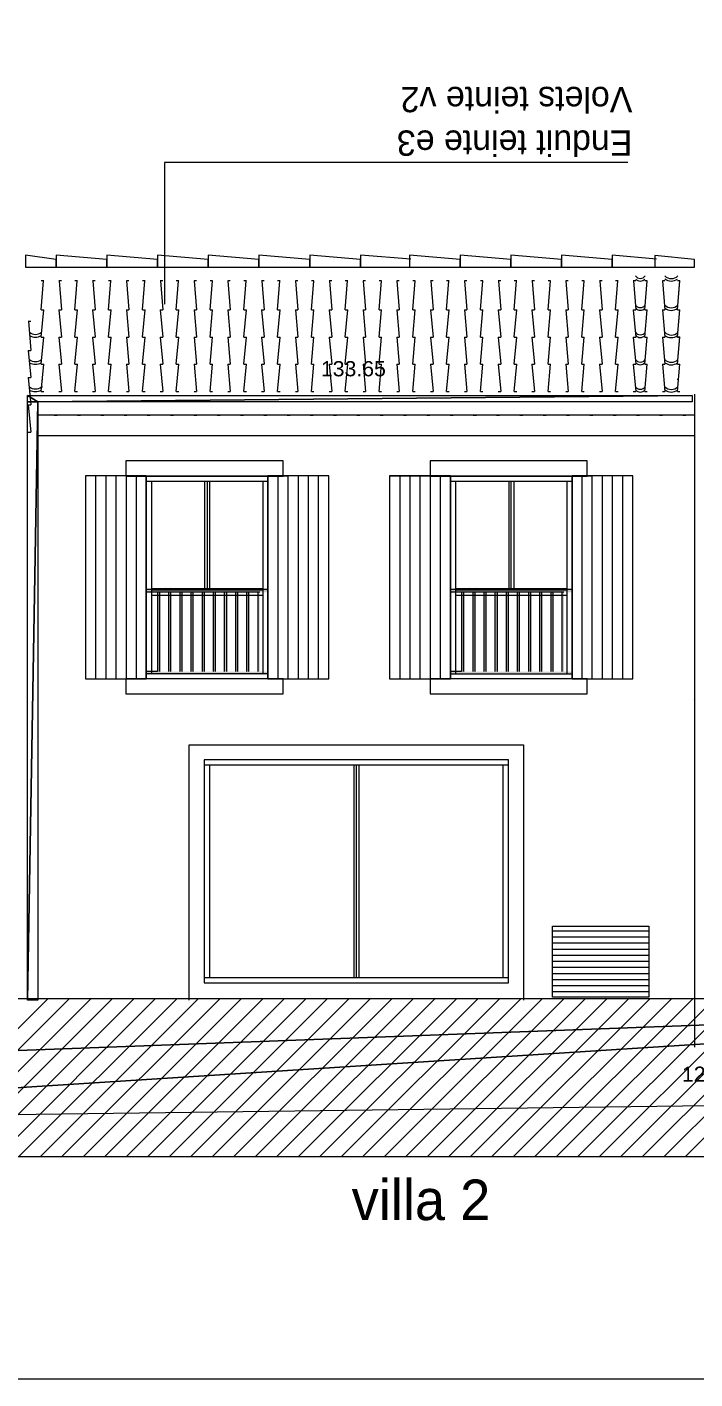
# Model space of a CAD drawing. Header units: metres. Extents: x -12536 to 12621, y -17191 to 9596.
# Drawn here: x -10914 to -10584, y 3949 to 4616 of the extents above; entities that cross this region are included whole.
import ezdxf
from ezdxf.enums import TextEntityAlignment as Align
from ezdxf.lldxf.tags import DXFTag

# ---------------------------------------------------------------- set-up
doc = ezdxf.new("R2010")
doc.units = ezdxf.units.M
doc.header["$MEASUREMENT"] = 0
for name, color, linetype in [('Calque commun', 7, 'Continuous'), ('Cotations', 7, 'Continuous'), ('Layer59', 7, 'Continuous'), ('Textes', 7, 'Continuous')]:
    doc.layers.add(name, color=color, linetype=linetype)
doc.styles.add('Arial15', font='arial.ttf', dxfattribs={"height": 0.15})
doc.styles.add('Century Gothic31', font='GOTHIC.TTF', dxfattribs={"height": 0.25})
doc.styles.add('Century Gothic4', font='GOTHIC.TTF', dxfattribs={"height": 0.4})
tags = doc.linetypes.add('HIDDEN', pattern=[0.375, 0.25, -0.125]).pattern_tags.tags
tags[6:7] = [DXFTag(74, 4), DXFTag(75, 0), DXFTag(340, '0'), DXFTag(46, 1.0), DXFTag(50, 0.0), DXFTag(44, 0.0), DXFTag(45, 0.0)]
tags[4:5] = [DXFTag(74, 4), DXFTag(75, 0), DXFTag(340, '0'), DXFTag(46, 1.0), DXFTag(50, 0.0), DXFTag(44, 0.0), DXFTag(45, 0.0)]

# ---------------------------------------------------------------- blocks, each defined once
blk = doc.blocks.new('hatch9')
at = {"layer": 'Calque commun', "color": 8, "linetype": 'Continuous', "lineweight": 5}
for p, q in [((-53.342, 14.933), (-53.342, 12.933)), ((-53.242, 14.933), (-53.242, 12.933)), ((-53.142, 14.933), (-53.142, 12.933)), ((-53.042, 14.933), (-53.042, 12.933)), ((-52.942, 14.933), (-52.942, 12.933)), ((-52.842, 14.933), (-52.842, 12.933))]:
    blk.add_line(p, q, dxfattribs=at)
mesh = blk.add_polyface(dxfattribs=at)
corners = [(-52.742, 14.933), (-53.342, 14.933), (-53.342, 12.933), (-52.742, 12.933)]
mesh.append_faces([[corners[k] for k in face] for face in [(0, 1, 2, 3)]], dxfattribs={"color": 8})
blk = doc.blocks.new('hatch10')
at = {"layer": 'Calque commun', "color": 8, "linetype": 'Continuous', "lineweight": 5}
for p, q in [((-56.342, 14.933), (-56.342, 12.933)), ((-56.242, 14.933), (-56.242, 12.933)), ((-56.142, 14.933), (-56.142, 12.933)), ((-56.042, 14.933), (-56.042, 12.933)), ((-55.942, 14.933), (-55.942, 12.933)), ((-55.842, 14.933), (-55.842, 12.933))]:
    blk.add_line(p, q, dxfattribs=at)
mesh = blk.add_polyface(dxfattribs=at)
corners = [(-55.742, 14.933), (-56.342, 14.933), (-56.342, 12.933), (-55.742, 12.933)]
mesh.append_faces([[corners[k] for k in face] for face in [(0, 1, 2, 3)]], dxfattribs={"color": 8})
blk = doc.blocks.new('hatch11')
at = {"layer": 'Calque commun', "color": 8, "linetype": 'Continuous', "lineweight": 5}
for p, q in [((-54.542, 12.933), (-54.542, 14.933)), ((-54.442, 12.933), (-54.442, 14.933)), ((-54.342, 12.933), (-54.342, 14.933)), ((-54.242, 12.933), (-54.242, 14.933)), ((-54.142, 12.933), (-54.142, 14.933)), ((-54.042, 12.933), (-54.042, 14.933))]:
    blk.add_line(p, q, dxfattribs=at)
mesh = blk.add_polyface(dxfattribs=at)
corners = [(-54.542, 14.933), (-54.542, 12.933), (-53.942, 12.933), (-53.942, 14.933)]
mesh.append_faces([[corners[k] for k in face] for face in [(0, 1, 2, 3)]], dxfattribs={"color": 8})
blk = doc.blocks.new('hatch12')
at = {"layer": 'Calque commun', "color": 8, "linetype": 'Continuous', "lineweight": 5}
for p, q in [((-51.542, 12.933), (-51.542, 14.933)), ((-51.442, 12.933), (-51.442, 14.933)), ((-51.342, 12.933), (-51.342, 14.933)), ((-51.242, 12.933), (-51.242, 14.933)), ((-51.142, 12.933), (-51.142, 14.933)), ((-51.042, 12.933), (-51.042, 14.933))]:
    blk.add_line(p, q, dxfattribs=at)
mesh = blk.add_polyface(dxfattribs=at)
corners = [(-51.542, 14.933), (-51.542, 12.933), (-50.942, 12.933), (-50.942, 14.933)]
mesh.append_faces([[corners[k] for k in face] for face in [(0, 1, 2, 3)]], dxfattribs={"color": 8})
blk = doc.blocks.new('hatch18')
at = {"layer": 'Calque commun', "color": 11, "linetype": 'Continuous', "lineweight": 5}
for p, q in [((-51.736, 10.447), (-50.786, 10.447)), ((-51.736, 10.387), (-50.786, 10.387)), ((-51.736, 10.327), (-50.786, 10.327)), ((-51.736, 10.267), (-50.786, 10.267)), ((-51.736, 10.207), (-50.786, 10.207)), ((-51.736, 10.147), (-50.786, 10.147)), ((-51.736, 10.087), (-50.786, 10.087)), ((-51.736, 10.027), (-50.786, 10.027)), ((-51.736, 9.967), (-50.786, 9.967)), ((-51.736, 9.907), (-50.786, 9.907)), ((-51.736, 9.847), (-50.786, 9.847))]:
    blk.add_line(p, q, dxfattribs=at)
mesh = blk.add_polyface(dxfattribs=at)
corners = [(-51.736, 10.493), (-50.786, 10.493), (-50.786, 9.793), (-51.736, 9.793)]
mesh.append_faces([[corners[k] for k in face] for face in [(0, 1, 2, 3)]], dxfattribs={"color": 11})
blk = doc.blocks.new('@dwg_exp11')
at = {"layer": 'Cotations', "color": 212, "linetype": 'ByBlock', "lineweight": -2, "style": 'Arial15'}
blk.add_text('133.65', height=0.15, dxfattribs=at).set_placement((-53.699, 15.916), align=Align.CENTER)
blk = doc.blocks.new('@dwg_exp22')
at = {"layer": 'Cotations', "color": 212, "linetype": 'ByBlock', "lineweight": -2, "style": 'Arial15'}
blk.add_text('126.6', height=0.15, dxfattribs=at).set_placement((-50.196, 8.958), align=Align.CENTER)
blk = doc.blocks.new('hatch27')
at = {"layer": 'Calque commun', "color": 7, "linetype": 'Continuous', "lineweight": 5}
for p, q in [((-56.711, 9.78), (-58.275, 8.216)), ((-56.499, 9.78), (-58.063, 8.216)), ((-56.287, 9.78), (-57.851, 8.216)), ((-56.074, 9.78), (-57.639, 8.216)), ((-55.862, 9.78), (-57.426, 8.216)), ((-55.65, 9.78), (-57.214, 8.216)), ((-55.438, 9.78), (-57.002, 8.216)), ((-55.226, 9.78), (-56.79, 8.216)), ((-55.014, 9.78), (-56.578, 8.216)), ((-54.802, 9.78), (-56.366, 8.216)), ((-54.59, 9.78), (-56.154, 8.216)), ((-54.377, 9.78), (-55.941, 8.216)), ((-54.165, 9.78), (-55.729, 8.216)), ((-53.953, 9.78), (-55.517, 8.216)), ((-53.741, 9.78), (-55.305, 8.216)), ((-53.529, 9.78), (-55.093, 8.216)), ((-53.317, 9.78), (-54.881, 8.216)), ((-53.105, 9.78), (-54.669, 8.216)), ((-52.892, 9.78), (-54.457, 8.216)), ((-52.68, 9.78), (-54.244, 8.216)), ((-52.468, 9.78), (-54.032, 8.216)), ((-52.256, 9.78), (-53.82, 8.216)), ((-52.044, 9.78), (-53.608, 8.216)), ((-51.832, 9.78), (-53.396, 8.216)), ((-51.62, 9.78), (-53.184, 8.216)), ((-51.408, 9.78), (-52.972, 8.216)), ((-51.195, 9.78), (-52.76, 8.216)), ((-50.983, 9.78), (-52.547, 8.216)), ((-50.771, 9.78), (-52.335, 8.216)), ((-50.559, 9.78), (-52.123, 8.216)), ((-50.347, 9.78), (-51.911, 8.216)), ((-50.135, 9.78), (-51.699, 8.216)), ((-49.923, 9.78), (-51.487, 8.216)), ((-49.71, 9.78), (-51.275, 8.216)), ((-49.498, 9.78), (-51.063, 8.216)), ((-49.286, 9.78), (-50.85, 8.216)), ((-49.074, 9.78), (-50.638, 8.216)), ((-48.862, 9.78), (-50.426, 8.216))]:
    blk.add_line(p, q, dxfattribs=at)
at = {"layer": 'Calque commun', "color": 7, "linetype": 'Continuous', "lineweight": 20}
mesh = blk.add_polyface(dxfattribs=at)
corners = [(-38.978, 8.929), (-38.937, 8.929), (-38.937, 8.216), (-43.221, 9.78), (-66.106, 8.929), (-67.691, 8.216), (-67.691, 8.93), (-38.978, 9.099), (-65.154, 9.78)]
mesh.append_faces([[corners[k] for k in face] for face in [(0, 3, 7)]], dxfattribs={"vtx0": -1, "color": 7})
mesh.append_faces([[corners[k] for k in face] for face in [(5, 3, 2)]], dxfattribs={"vtx0": -1, "vtx1": -1, "color": 7})
mesh.append_faces([[corners[k] for k in face] for face in [(0, 2, 3), (4, 3, 5)]], dxfattribs={"vtx0": -1, "vtx1": -1, "vtx2": -1, "color": 7})
mesh.append_faces([[corners[k] for k in face] for face in [(6, 4, 5)]], dxfattribs={"vtx1": -1, "color": 7})
mesh.append_faces([[corners[k] for k in face] for face in [(0, 1, 2), (4, 8, 3)]], dxfattribs={"vtx2": -1, "color": 7})
blk = doc.blocks.new('TOIT FACADE 40')
at = {"layer": 'Calque commun', "color": 7, "linetype": 'Continuous', "lineweight": 5}
blk.add_line((83.771, -25.892), (83.77, -19.451), dxfattribs=at)
at = {"layer": 'Layer59', "color": 32, "linetype": 'Continuous', "lineweight": 5}
for p, q in [((77.323, -18.331), (77.348, -18.331)), ((77.323, -18.619), (77.346, -18.332)), ((77.498, -18.331), (77.523, -18.331)), ((77.5, -18.332), (77.523, -18.619)), ((77.656, -18.331), (77.681, -18.331)), ((77.656, -18.619), (77.679, -18.332)), ((77.831, -18.331), (77.856, -18.331)), ((77.833, -18.332), (77.856, -18.619)), ((77.989, -18.331), (78.014, -18.331)), ((77.989, -18.619), (78.012, -18.332)), ((78.164, -18.331), (78.189, -18.331)), ((78.166, -18.332), (78.189, -18.619)), ((78.323, -18.331), (78.348, -18.331)), ((78.323, -18.619), (78.346, -18.332)), ((78.498, -18.331), (78.523, -18.331)), ((78.5, -18.332), (78.523, -18.619)), ((78.656, -18.331), (78.681, -18.331)), ((78.656, -18.619), (78.679, -18.332)), ((78.831, -18.331), (78.856, -18.331)), ((78.833, -18.332), (78.856, -18.619)), ((78.989, -18.331), (79.014, -18.331)), ((78.989, -18.619), (79.012, -18.332)), ((79.164, -18.331), (79.189, -18.331)), ((79.166, -18.332), (79.189, -18.619)), ((79.323, -18.331), (79.348, -18.331)), ((79.323, -18.619), (79.346, -18.332)), ((79.498, -18.331), (79.523, -18.331)), ((79.5, -18.332), (79.523, -18.619)), ((79.656, -18.331), (79.681, -18.331)), ((79.656, -18.619), (79.679, -18.332)), ((79.831, -18.331), (79.856, -18.331)), ((79.833, -18.332), (79.856, -18.619)), ((79.989, -18.331), (80.014, -18.331)), ((79.989, -18.619), (80.012, -18.332)), ((80.164, -18.331), (80.189, -18.331)), ((80.166, -18.332), (80.189, -18.619)), ((80.323, -18.331), (80.348, -18.331)), ((80.323, -18.619), (80.346, -18.332)), ((80.498, -18.331), (80.523, -18.331)), ((80.5, -18.332), (80.523, -18.619)), ((80.656, -18.331), (80.681, -18.331)), ((80.656, -18.619), (80.679, -18.332)), ((80.831, -18.331), (80.856, -18.331)), ((80.833, -18.332), (80.856, -18.619)), ((80.989, -18.331), (81.014, -18.331)), ((80.989, -18.619), (81.012, -18.332)), ((81.164, -18.331), (81.189, -18.331)), ((81.166, -18.332), (81.189, -18.619)), ((81.323, -18.331), (81.348, -18.331)), ((81.323, -18.619), (81.346, -18.332)), ((81.498, -18.331), (81.523, -18.331)), ((81.5, -18.332), (81.523, -18.619)), ((81.656, -18.331), (81.681, -18.331)), ((81.656, -18.619), (81.679, -18.332)), ((81.831, -18.331), (81.856, -18.331)), ((81.833, -18.332), (81.856, -18.619)), ((81.989, -18.331), (82.014, -18.331)), ((81.989, -18.619), (82.012, -18.332)), ((82.164, -18.331), (82.189, -18.331)), ((82.166, -18.332), (82.189, -18.619)), ((82.323, -18.331), (82.348, -18.331)), ((82.323, -18.619), (82.346, -18.332)), ((82.498, -18.331), (82.523, -18.331)), ((82.5, -18.332), (82.523, -18.619)), ((82.656, -18.331), (82.681, -18.331)), ((82.656, -18.619), (82.679, -18.332)), ((82.831, -18.331), (82.856, -18.331)), ((82.833, -18.332), (82.856, -18.619)), ((82.989, -18.331), (83.014, -18.331)), ((82.989, -18.619), (83.012, -18.332)), ((83.164, -18.331), (83.189, -18.331)), ((83.166, -18.332), (83.189, -18.619)), ((83.277, -18.331), (83.302, -18.331)), ((83.277, -18.331), (83.302, -18.331)), ((83.277, -18.619), (83.3, -18.332)), ((83.277, -18.619), (83.3, -18.332)), ((83.452, -18.331), (83.477, -18.331)), ((83.454, -18.332), (83.477, -18.619)), ((83.599, -18.33), (83.624, -18.33)), ((83.599, -18.619), (83.622, -18.331)), ((83.599, -18.331), (83.624, -18.331)), ((83.599, -18.619), (83.623, -18.332)), ((77.323, -18.888), (77.348, -18.619)), ((77.323, -18.619), (77.348, -18.619)), ((77.498, -18.619), (77.523, -18.888)), ((77.498, -18.619), (77.523, -18.619)), ((77.656, -18.888), (77.681, -18.619)), ((77.656, -18.619), (77.681, -18.619)), ((77.831, -18.619), (77.856, -18.888)), ((77.831, -18.619), (77.856, -18.619)), ((77.989, -18.888), (78.014, -18.619)), ((77.989, -18.619), (78.014, -18.619)), ((78.164, -18.619), (78.189, -18.888)), ((78.164, -18.619), (78.189, -18.619)), ((78.323, -18.888), (78.348, -18.619)), ((78.323, -18.619), (78.348, -18.619)), ((78.498, -18.619), (78.523, -18.888)), ((78.498, -18.619), (78.523, -18.619)), ((78.656, -18.888), (78.681, -18.619)), ((78.656, -18.619), (78.681, -18.619)), ((78.831, -18.619), (78.856, -18.888)), ((78.831, -18.619), (78.856, -18.619)), ((78.989, -18.888), (79.014, -18.619)), ((78.989, -18.619), (79.014, -18.619)), ((79.164, -18.619), (79.189, -18.888)), ((79.164, -18.619), (79.189, -18.619)), ((79.323, -18.888), (79.348, -18.619)), ((79.323, -18.619), (79.348, -18.619)), ((79.498, -18.619), (79.523, -18.888)), ((79.498, -18.619), (79.523, -18.619)), ((79.656, -18.888), (79.681, -18.619)), ((79.656, -18.619), (79.681, -18.619)), ((79.831, -18.619), (79.856, -18.888)), ((79.831, -18.619), (79.856, -18.619)), ((79.989, -18.888), (80.014, -18.619)), ((79.989, -18.619), (80.014, -18.619)), ((80.164, -18.619), (80.189, -18.888)), ((80.164, -18.619), (80.189, -18.619)), ((80.323, -18.888), (80.348, -18.619)), ((80.323, -18.619), (80.348, -18.619)), ((80.498, -18.619), (80.523, -18.888)), ((80.498, -18.619), (80.523, -18.619)), ((80.656, -18.888), (80.681, -18.619)), ((80.656, -18.619), (80.681, -18.619)), ((80.831, -18.619), (80.856, -18.888)), ((80.831, -18.619), (80.856, -18.619)), ((80.989, -18.888), (81.014, -18.619)), ((80.989, -18.619), (81.014, -18.619)), ((81.164, -18.619), (81.189, -18.888)), ((81.164, -18.619), (81.189, -18.619)), ((81.323, -18.888), (81.348, -18.619)), ((81.323, -18.619), (81.348, -18.619)), ((81.498, -18.619), (81.523, -18.888)), ((81.498, -18.619), (81.523, -18.619)), ((81.656, -18.888), (81.681, -18.619)), ((81.656, -18.619), (81.681, -18.619)), ((81.831, -18.619), (81.856, -18.888)), ((81.831, -18.619), (81.856, -18.619)), ((81.989, -18.888), (82.014, -18.619)), ((81.989, -18.619), (82.014, -18.619)), ((82.164, -18.619), (82.189, -18.888)), ((82.164, -18.619), (82.189, -18.619)), ((82.323, -18.888), (82.348, -18.619)), ((82.323, -18.619), (82.348, -18.619)), ((82.498, -18.619), (82.523, -18.888)), ((82.498, -18.619), (82.523, -18.619)), ((82.656, -18.888), (82.681, -18.619)), ((82.656, -18.619), (82.681, -18.619)), ((82.831, -18.619), (82.856, -18.888)), ((82.831, -18.619), (82.856, -18.619)), ((82.989, -18.888), (83.014, -18.619)), ((82.989, -18.619), (83.014, -18.619)), ((83.164, -18.619), (83.189, -18.888)), ((83.164, -18.619), (83.189, -18.619)), ((83.277, -18.888), (83.302, -18.619)), ((83.277, -18.619), (83.302, -18.619)), ((83.277, -18.888), (83.302, -18.619)), ((83.277, -18.619), (83.302, -18.619)), ((83.452, -18.619), (83.477, -18.888)), ((83.452, -18.619), (83.477, -18.619)), ((83.599, -18.887), (83.624, -18.619)), ((83.599, -18.619), (83.624, -18.619)), ((83.599, -18.888), (83.624, -18.619)), ((83.599, -18.619), (83.624, -18.619)), ((77.196, -18.731), (77.221, -18.731)), ((77.196, -18.731), (77.221, -18.731)), ((77.198, -18.731), (77.221, -19.019)), ((77.198, -18.732), (77.221, -19.019)), ((77.323, -19.157), (77.348, -18.888)), ((77.323, -18.888), (77.348, -18.888)), ((77.498, -18.888), (77.523, -19.157)), ((77.498, -18.888), (77.523, -18.888)), ((77.656, -19.157), (77.681, -18.888)), ((77.656, -18.888), (77.681, -18.888)), ((77.831, -18.888), (77.856, -19.157)), ((77.831, -18.888), (77.856, -18.888)), ((77.989, -19.157), (78.014, -18.888)), ((77.989, -18.888), (78.014, -18.888)), ((78.164, -18.888), (78.189, -19.157)), ((78.164, -18.888), (78.189, -18.888)), ((78.323, -19.157), (78.348, -18.888)), ((78.323, -18.888), (78.348, -18.888)), ((78.498, -18.888), (78.523, -19.157)), ((78.498, -18.888), (78.523, -18.888)), ((78.656, -19.157), (78.681, -18.888)), ((78.656, -18.888), (78.681, -18.888)), ((78.831, -18.888), (78.856, -19.157)), ((78.831, -18.888), (78.856, -18.888)), ((78.989, -19.157), (79.014, -18.888)), ((78.989, -18.888), (79.014, -18.888)), ((79.164, -18.888), (79.189, -19.157)), ((79.164, -18.888), (79.189, -18.888)), ((79.323, -19.157), (79.348, -18.888)), ((79.323, -18.888), (79.348, -18.888)), ((79.498, -18.888), (79.523, -19.157)), ((79.498, -18.888), (79.523, -18.888)), ((79.656, -19.157), (79.681, -18.888)), ((79.656, -18.888), (79.681, -18.888)), ((79.831, -18.888), (79.856, -19.157)), ((79.831, -18.888), (79.856, -18.888)), ((79.989, -19.157), (80.014, -18.888)), ((79.989, -18.888), (80.014, -18.888)), ((80.164, -18.888), (80.189, -19.157)), ((80.164, -18.888), (80.189, -18.888)), ((80.323, -19.157), (80.348, -18.888)), ((80.323, -18.888), (80.348, -18.888)), ((80.498, -18.888), (80.523, -19.157)), ((80.498, -18.888), (80.523, -18.888)), ((80.656, -19.157), (80.681, -18.888)), ((80.656, -18.888), (80.681, -18.888)), ((80.831, -18.888), (80.856, -19.157)), ((80.831, -18.888), (80.856, -18.888)), ((80.989, -19.157), (81.014, -18.888)), ((80.989, -18.888), (81.014, -18.888)), ((81.164, -18.888), (81.189, -19.157)), ((81.164, -18.888), (81.189, -18.888)), ((81.323, -19.157), (81.348, -18.888)), ((81.323, -18.888), (81.348, -18.888)), ((81.498, -18.888), (81.523, -19.157)), ((81.498, -18.888), (81.523, -18.888)), ((81.656, -19.157), (81.681, -18.888)), ((81.656, -18.888), (81.681, -18.888)), ((81.831, -18.888), (81.856, -19.157)), ((81.831, -18.888), (81.856, -18.888)), ((81.989, -19.157), (82.014, -18.888)), ((81.989, -18.888), (82.014, -18.888)), ((82.164, -18.888), (82.189, -19.157)), ((82.164, -18.888), (82.189, -18.888)), ((82.323, -19.157), (82.348, -18.888)), ((82.323, -18.888), (82.348, -18.888)), ((82.498, -18.888), (82.523, -19.157)), ((82.498, -18.888), (82.523, -18.888)), ((82.656, -19.157), (82.681, -18.888)), ((82.656, -18.888), (82.681, -18.888)), ((82.831, -18.888), (82.856, -19.157)), ((82.831, -18.888), (82.856, -18.888)), ((82.989, -19.157), (83.014, -18.888)), ((82.989, -18.888), (83.014, -18.888)), ((83.164, -18.888), (83.189, -19.157)), ((83.164, -18.888), (83.189, -18.888)), ((83.277, -19.157), (83.302, -18.888)), ((83.277, -18.888), (83.302, -18.888)), ((83.277, -19.157), (83.302, -18.888)), ((83.277, -18.888), (83.302, -18.888)), ((83.452, -18.888), (83.477, -19.157)), ((83.452, -18.888), (83.477, -18.888)), ((83.599, -19.156), (83.624, -18.887)), ((83.599, -18.887), (83.624, -18.887)), ((83.599, -19.157), (83.624, -18.888)), ((83.599, -18.888), (83.624, -18.888)), ((77.196, -19.019), (77.221, -19.288)), ((77.196, -19.019), (77.221, -19.019)), ((77.196, -19.019), (77.221, -19.288)), ((77.196, -19.019), (77.221, -19.019)), ((77.323, -19.426), (77.348, -19.157)), ((77.323, -19.157), (77.348, -19.157)), ((77.498, -19.157), (77.523, -19.426)), ((77.498, -19.157), (77.523, -19.157)), ((77.656, -19.426), (77.681, -19.157)), ((77.656, -19.157), (77.681, -19.157)), ((77.831, -19.157), (77.856, -19.426)), ((77.831, -19.157), (77.856, -19.157)), ((77.989, -19.426), (78.014, -19.157)), ((77.989, -19.157), (78.014, -19.157)), ((78.164, -19.157), (78.189, -19.426)), ((78.164, -19.157), (78.189, -19.157)), ((78.323, -19.426), (78.348, -19.157)), ((78.323, -19.157), (78.348, -19.157)), ((78.498, -19.157), (78.523, -19.426)), ((78.498, -19.157), (78.523, -19.157)), ((78.656, -19.426), (78.681, -19.157)), ((78.656, -19.157), (78.681, -19.157)), ((78.831, -19.157), (78.856, -19.426)), ((78.831, -19.157), (78.856, -19.157)), ((78.989, -19.426), (79.014, -19.157)), ((78.989, -19.157), (79.014, -19.157)), ((79.164, -19.157), (79.189, -19.426)), ((79.164, -19.157), (79.189, -19.157)), ((79.323, -19.426), (79.348, -19.157)), ((79.323, -19.157), (79.348, -19.157)), ((79.498, -19.157), (79.523, -19.426)), ((79.498, -19.157), (79.523, -19.157)), ((79.656, -19.426), (79.681, -19.157)), ((79.656, -19.157), (79.681, -19.157)), ((79.831, -19.157), (79.856, -19.426)), ((79.831, -19.157), (79.856, -19.157)), ((79.989, -19.426), (80.014, -19.157)), ((79.989, -19.157), (80.014, -19.157)), ((80.164, -19.157), (80.189, -19.426)), ((80.164, -19.157), (80.189, -19.157)), ((80.323, -19.426), (80.348, -19.157)), ((80.323, -19.157), (80.348, -19.157)), ((80.498, -19.157), (80.523, -19.426)), ((80.498, -19.157), (80.523, -19.157)), ((80.656, -19.426), (80.681, -19.157)), ((80.656, -19.157), (80.681, -19.157)), ((80.831, -19.157), (80.856, -19.426)), ((80.831, -19.157), (80.856, -19.157)), ((80.989, -19.426), (81.014, -19.157)), ((80.989, -19.157), (81.014, -19.157)), ((81.164, -19.157), (81.189, -19.426)), ((81.164, -19.157), (81.189, -19.157)), ((81.323, -19.426), (81.348, -19.157)), ((81.323, -19.157), (81.348, -19.157)), ((81.498, -19.157), (81.523, -19.426)), ((81.498, -19.157), (81.523, -19.157)), ((81.656, -19.426), (81.681, -19.157)), ((81.656, -19.157), (81.681, -19.157)), ((81.831, -19.157), (81.856, -19.426)), ((81.831, -19.157), (81.856, -19.157)), ((81.989, -19.426), (82.014, -19.157)), ((81.989, -19.157), (82.014, -19.157)), ((82.164, -19.157), (82.189, -19.426)), ((82.164, -19.157), (82.189, -19.157)), ((82.323, -19.426), (82.348, -19.157)), ((82.323, -19.157), (82.348, -19.157)), ((82.498, -19.157), (82.523, -19.426)), ((82.498, -19.157), (82.523, -19.157)), ((82.656, -19.426), (82.681, -19.157)), ((82.656, -19.157), (82.681, -19.157)), ((82.831, -19.157), (82.856, -19.426)), ((82.831, -19.157), (82.856, -19.157)), ((82.989, -19.426), (83.014, -19.157)), ((82.989, -19.157), (83.014, -19.157)), ((83.164, -19.157), (83.189, -19.426)), ((83.164, -19.157), (83.189, -19.157)), ((83.277, -19.426), (83.302, -19.157)), ((83.277, -19.157), (83.302, -19.157)), ((83.277, -19.426), (83.302, -19.157)), ((83.277, -19.157), (83.302, -19.157)), ((83.452, -19.157), (83.477, -19.426)), ((83.452, -19.157), (83.477, -19.157)), ((83.599, -19.425), (83.624, -19.156)), ((83.599, -19.156), (83.624, -19.156)), ((83.599, -19.426), (83.624, -19.157)), ((83.599, -19.157), (83.624, -19.157)), ((77.196, -19.288), (77.221, -19.556)), ((77.196, -19.288), (77.221, -19.288)), ((77.196, -19.288), (77.221, -19.557)), ((77.196, -19.288), (77.221, -19.288)), ((83.607, -19.305), (83.597, -19.305)), ((77.323, -19.426), (77.348, -19.426)), ((77.498, -19.426), (77.523, -19.426)), ((77.656, -19.426), (77.681, -19.426)), ((77.831, -19.426), (77.856, -19.426)), ((77.989, -19.426), (78.014, -19.426)), ((78.164, -19.426), (78.189, -19.426)), ((78.323, -19.426), (78.348, -19.426)), ((78.498, -19.426), (78.523, -19.426)), ((78.656, -19.426), (78.681, -19.426)), ((78.831, -19.426), (78.856, -19.426)), ((78.989, -19.426), (79.014, -19.426)), ((79.164, -19.426), (79.189, -19.426)), ((79.323, -19.426), (79.348, -19.426)), ((79.498, -19.426), (79.523, -19.426)), ((79.656, -19.426), (79.681, -19.426)), ((79.831, -19.426), (79.856, -19.426)), ((79.989, -19.426), (80.014, -19.426)), ((80.164, -19.426), (80.189, -19.426)), ((80.323, -19.426), (80.348, -19.426)), ((80.498, -19.426), (80.523, -19.426)), ((80.656, -19.426), (80.681, -19.426)), ((80.831, -19.426), (80.856, -19.426)), ((80.989, -19.426), (81.014, -19.426)), ((81.164, -19.426), (81.189, -19.426)), ((81.323, -19.426), (81.348, -19.426)), ((81.498, -19.426), (81.523, -19.426)), ((81.656, -19.426), (81.681, -19.426)), ((81.831, -19.426), (81.856, -19.426)), ((81.989, -19.426), (82.014, -19.426)), ((82.164, -19.426), (82.189, -19.426)), ((82.323, -19.426), (82.348, -19.426)), ((82.498, -19.426), (82.523, -19.426)), ((82.656, -19.426), (82.681, -19.426)), ((82.831, -19.426), (82.856, -19.426)), ((82.989, -19.426), (83.014, -19.426)), ((83.164, -19.426), (83.189, -19.426)), ((83.277, -19.426), (83.302, -19.426)), ((83.277, -19.426), (83.302, -19.426)), ((83.452, -19.426), (83.477, -19.426)), ((83.599, -19.425), (83.624, -19.425)), ((83.599, -19.426), (83.624, -19.426)), ((77.196, -19.556), (77.221, -19.825)), ((77.196, -19.556), (77.221, -19.556)), ((77.196, -19.557), (77.221, -19.826)), ((77.196, -19.557), (77.221, -19.557)), ((77.451, -19.658), (77.481, -19.658)), ((77.681, -19.658), (77.711, -19.658)), ((77.911, -19.658), (77.941, -19.658)), ((78.141, -19.658), (78.17, -19.658)), ((78.37, -19.658), (78.4, -19.658)), ((78.6, -19.658), (78.63, -19.658)), ((78.83, -19.658), (78.859, -19.658)), ((79.059, -19.658), (79.089, -19.658)), ((79.289, -19.658), (79.319, -19.658)), ((79.519, -19.658), (79.549, -19.658)), ((79.749, -19.658), (79.778, -19.658)), ((79.978, -19.658), (80.008, -19.658)), ((80.208, -19.658), (80.238, -19.658)), ((80.438, -19.658), (80.468, -19.658)), ((80.668, -19.658), (80.697, -19.658)), ((80.897, -19.658), (80.927, -19.658)), ((81.127, -19.658), (81.157, -19.658)), ((81.357, -19.658), (81.386, -19.658)), ((81.586, -19.658), (81.616, -19.658)), ((81.816, -19.658), (81.846, -19.658)), ((82.046, -19.658), (82.076, -19.658)), ((82.276, -19.658), (82.305, -19.658)), ((82.505, -19.658), (82.535, -19.658)), ((82.735, -19.658), (82.765, -19.658)), ((82.965, -19.658), (82.995, -19.658)), ((83.195, -19.658), (83.224, -19.658)), ((83.424, -19.658), (83.454, -19.658)), ((83.654, -19.658), (83.684, -19.658)), ((77.196, -19.825), (77.221, -19.825)), ((77.196, -19.826), (77.221, -19.826))]:
    blk.add_line(p, q, dxfattribs=at)
for points in [[(77.472, -18.122, 0), (77.169, -18.081, 0), (77.169, -18.199, 0), (77.472, -18.199, 0), (77.472, -18.122, 0)], [(77.972, -18.122, 0), (77.472, -18.081, 0), (77.472, -18.199, 0), (77.972, -18.199, 0), (77.972, -18.122, 0)], [(78.472, -18.122, 0), (77.972, -18.081, 0), (77.972, -18.199, 0), (78.472, -18.199, 0), (78.472, -18.122, 0)], [(78.972, -18.122, 0), (78.472, -18.081, 0), (78.472, -18.199, 0), (78.972, -18.199, 0), (78.972, -18.122, 0)], [(79.472, -18.122, 0), (78.972, -18.081, 0), (78.972, -18.199, 0), (79.472, -18.199, 0), (79.472, -18.122, 0)], [(79.972, -18.122, 0), (79.472, -18.081, 0), (79.472, -18.199, 0), (79.972, -18.199, 0), (79.972, -18.122, 0)], [(80.472, -18.122, 0), (79.972, -18.081, 0), (79.972, -18.199, 0), (80.472, -18.199, 0), (80.472, -18.122, 0)], [(80.971, -18.121, 0), (80.472, -18.081, 0), (80.472, -18.199, 0), (80.956, -18.199, 0)], [(81.456, -18.122, 0), (80.956, -18.081, 0), (80.956, -18.199, 0), (81.456, -18.199, 0), (81.456, -18.122, 0)], [(81.956, -18.122, 0), (81.456, -18.081, 0), (81.456, -18.199, 0), (81.956, -18.199, 0), (81.956, -18.122, 0)], [(82.456, -18.122, 0), (81.956, -18.081, 0), (81.956, -18.199, 0), (82.456, -18.199, 0), (82.456, -18.122, 0)], [(82.956, -18.122, 0), (82.456, -18.081, 0), (82.456, -18.199, 0), (82.956, -18.199, 0), (82.956, -18.122, 0)], [(83.393, -18.121, 0), (82.956, -18.081, 0), (82.956, -18.199, 0), (83.378, -18.199, 0)], [(83.769, -18.122, 0), (83.378, -18.082, 0), (83.378, -18.199, 0), (83.769, -18.199, 0), (83.769, -18.122, 0)]]:
    blk.add_polyline3d(points, dxfattribs=at)
for centre, radius, start, end in [((83.234, -18.251), 0.058, 215.0736, 324.4922), ((83.233, -18.273), 0.0622, 223.3643, 316.1974), ((83.539, -18.218), 0.0927, 225.7106, 313.9708), ((83.539, -18.233), 0.103, 232.8765, 306.8067), ((83.234, -18.539), 0.058, 215.0726, 324.4924), ((83.233, -18.561), 0.0622, 223.3632, 316.1977), ((83.539, -18.506), 0.0927, 225.7106, 313.969), ((83.539, -18.522), 0.103, 232.8762, 306.8056), ((77.267, -18.765), 0.0966, 231.7742, 307.8798), ((77.267, -18.776), 0.113, 239.338, 300.3165), ((83.234, -18.808), 0.058, 215.0718, 324.493), ((83.233, -18.83), 0.0622, 223.3648, 316.1973), ((83.539, -18.775), 0.0927, 225.7103, 313.9702), ((83.539, -18.79), 0.103, 232.8779, 306.804), ((77.267, -19.034), 0.0966, 231.7743, 307.88), ((77.267, -19.044), 0.113, 239.3383, 300.3162), ((83.234, -19.077), 0.058, 215.0748, 324.4921), ((83.233, -19.099), 0.0622, 223.3625, 316.1978), ((83.539, -19.044), 0.0927, 225.7151, 313.967), ((83.539, -19.059), 0.103, 232.8732, 306.8088), ((77.267, -19.303), 0.0966, 231.7752, 307.8797), ((77.267, -19.313), 0.113, 239.3369, 300.3168), ((83.234, -19.345), 0.058, 215.0754, 324.4917), ((83.233, -19.368), 0.0622, 223.3629, 316.1977), ((83.539, -19.312), 0.0927, 225.7109, 313.9699), ((83.539, -19.328), 0.103, 232.8772, 306.805)]:
    blk.add_arc(centre, radius, start, end, dxfattribs=at)

msp = doc.modelspace()

# ---------------------------------------------------------------- linework, layer by layer
at = {"layer": 'Calque commun', "color": 7, "linetype": 'Continuous', "lineweight": 5}
for p, q in [((-10906.03, 4441.661), (-10905.793, 4441.661)), ((-10905.793, 4437.885), (-10906.03, 4437.885)), ((-10854.822, 4394.099), (-10864.822, 4394.099)), ((-10854.822, 4394.099), (-10854.822, 4295.349)), ((-10794.822, 4394.099), (-10854.822, 4394.099)), ((-10784.822, 4394.099), (-10794.822, 4394.099)), ((-10794.822, 4294.099), (-10794.822, 4394.099)), ((-10724.822, 4394.099), (-10734.823, 4394.099)), ((-10714.822, 4394.099), (-10724.822, 4394.099)), ((-10704.822, 4394.099), (-10714.822, 4394.099)), ((-10704.822, 4394.099), (-10704.822, 4295.349)), ((-10644.822, 4394.099), (-10704.822, 4394.099)), ((-10644.822, 4394.099), (-10644.822, 4394.1)), ((-10644.822, 4394.099), (-10644.822, 4394.1)), ((-10644.822, 4394.1), (-10634.822, 4394.1)), ((-10644.822, 4294.099), (-10644.822, 4394.099)), ((-10854.822, 4391.599), (-10852.322, 4391.599)), ((-10852.322, 4391.599), (-10852.322, 4296.599)), ((-10852.322, 4391.599), (-10794.822, 4391.599)), ((-10826.072, 4391.599), (-10826.072, 4337.885)), ((-10824.822, 4391.599), (-10824.822, 4337.885)), ((-10823.572, 4391.599), (-10823.572, 4337.885)), ((-10797.322, 4391.599), (-10797.322, 4337.885)), ((-10704.822, 4391.599), (-10702.322, 4391.599)), ((-10702.322, 4391.599), (-10702.322, 4337.886)), ((-10702.322, 4391.599), (-10676.072, 4391.599)), ((-10676.072, 4391.599), (-10676.072, 4337.885)), ((-10676.072, 4391.599), (-10644.822, 4391.599)), ((-10674.822, 4337.885), (-10674.822, 4391.599)), ((-10673.572, 4391.599), (-10673.572, 4337.885)), ((-10647.322, 4391.599), (-10647.322, 4337.885)), ((-10854.822, 4338.299), (-10804.822, 4338.299)), ((-10849.322, 4336.799), (-10854.822, 4336.799)), ((-10852.322, 4338.672), (-10797.322, 4338.672)), ((-10852.322, 4338.672), (-10849.322, 4338.672)), ((-10852.322, 4338.299), (-10824.822, 4338.299)), ((-10852.322, 4337.886), (-10824.822, 4337.885)), ((-10852.322, 4335.385), (-10797.322, 4335.385)), ((-10849.322, 4336.799), (-10849.322, 4297.672)), ((-10848.322, 4336.799), (-10849.322, 4336.799)), ((-10848.322, 4338.672), (-10843.822, 4338.672)), ((-10843.822, 4336.799), (-10848.322, 4336.799)), ((-10848.322, 4336.799), (-10848.322, 4297.672)), ((-10845.158, 4338.97), (-10845.162, 4338.97)), ((-10845.162, 4338.97), (-10845.158, 4338.97)), ((-10843.823, 4338.299), (-10794.822, 4338.299)), ((-10838.322, 4336.798), (-10843.823, 4336.798)), ((-10843.822, 4336.799), (-10843.822, 4297.672)), ((-10842.822, 4336.799), (-10843.822, 4336.799)), ((-10842.822, 4338.672), (-10838.322, 4338.672)), ((-10838.322, 4336.799), (-10842.822, 4336.799)), ((-10842.822, 4336.799), (-10842.822, 4297.672)), ((-10842.63, 4338.97), (-10842.627, 4338.97)), ((-10842.627, 4338.97), (-10842.63, 4338.97)), ((-10841.323, 4338.672), (-10838.322, 4338.672)), ((-10838.322, 4336.799), (-10838.322, 4297.672)), ((-10837.322, 4336.799), (-10838.322, 4336.799)), ((-10838.322, 4336.798), (-10838.322, 4297.672)), ((-10837.322, 4336.798), (-10838.322, 4336.798)), ((-10837.322, 4338.672), (-10832.822, 4338.672)), ((-10837.322, 4338.672), (-10832.822, 4338.672)), ((-10832.822, 4336.799), (-10837.322, 4336.799)), ((-10837.322, 4336.799), (-10837.322, 4297.672)), ((-10832.822, 4336.798), (-10837.322, 4336.798)), ((-10837.322, 4336.798), (-10837.322, 4297.672)), ((-10832.822, 4336.799), (-10832.822, 4297.672)), ((-10831.822, 4336.799), (-10832.822, 4336.799)), ((-10832.822, 4336.798), (-10832.822, 4297.672)), ((-10831.822, 4336.798), (-10832.822, 4336.798)), ((-10831.822, 4338.672), (-10827.322, 4338.672)), ((-10831.822, 4338.672), (-10827.322, 4338.672)), ((-10827.322, 4336.799), (-10831.822, 4336.799)), ((-10831.822, 4336.799), (-10831.822, 4297.672)), ((-10827.322, 4336.798), (-10831.822, 4336.798)), ((-10831.822, 4336.798), (-10831.822, 4297.672)), ((-10827.322, 4336.799), (-10827.322, 4297.672)), ((-10826.322, 4336.799), (-10827.322, 4336.799)), ((-10827.322, 4336.798), (-10827.322, 4297.672)), ((-10826.322, 4336.798), (-10827.322, 4336.798)), ((-10826.322, 4338.672), (-10821.822, 4338.672)), ((-10826.322, 4338.672), (-10821.822, 4338.672)), ((-10821.822, 4336.799), (-10826.322, 4336.799)), ((-10826.322, 4336.799), (-10826.322, 4297.672)), ((-10821.822, 4336.798), (-10826.322, 4336.798)), ((-10826.322, 4336.798), (-10826.322, 4297.672)), ((-10824.822, 4338.299), (-10823.572, 4338.299)), ((-10824.822, 4337.885), (-10823.572, 4337.885)), ((-10823.572, 4338.299), (-10797.322, 4338.299)), ((-10823.572, 4337.885), (-10797.322, 4337.885)), ((-10821.822, 4336.799), (-10821.822, 4297.672)), ((-10820.822, 4336.799), (-10821.822, 4336.799)), ((-10821.822, 4336.798), (-10821.822, 4297.672)), ((-10820.822, 4336.798), (-10821.822, 4336.798)), ((-10820.822, 4338.672), (-10816.322, 4338.672)), ((-10820.822, 4338.672), (-10816.322, 4338.672)), ((-10816.322, 4336.799), (-10820.822, 4336.799)), ((-10820.822, 4336.799), (-10820.822, 4297.672)), ((-10816.322, 4336.798), (-10820.822, 4336.798)), ((-10820.822, 4336.798), (-10820.822, 4297.672)), ((-10816.322, 4336.799), (-10816.322, 4297.672)), ((-10815.322, 4336.799), (-10816.322, 4336.799)), ((-10816.322, 4336.798), (-10816.322, 4297.672)), ((-10815.322, 4336.798), (-10816.322, 4336.798)), ((-10815.322, 4338.672), (-10810.822, 4338.672)), ((-10815.322, 4338.672), (-10810.822, 4338.672)), ((-10810.822, 4336.799), (-10815.322, 4336.799)), ((-10815.322, 4336.799), (-10815.322, 4297.672)), ((-10810.822, 4336.798), (-10815.322, 4336.798)), ((-10815.322, 4336.798), (-10815.322, 4297.672)), ((-10810.822, 4336.799), (-10810.822, 4297.672)), ((-10809.822, 4336.799), (-10810.822, 4336.799)), ((-10810.822, 4336.798), (-10810.822, 4297.672)), ((-10809.822, 4336.798), (-10810.822, 4336.798)), ((-10809.822, 4338.672), (-10805.322, 4338.672)), ((-10805.322, 4336.798), (-10809.822, 4336.798)), ((-10809.822, 4336.798), (-10809.822, 4297.672)), ((-10805.322, 4336.798), (-10805.322, 4297.672)), ((-10804.322, 4336.798), (-10805.322, 4336.798)), ((-10804.322, 4338.672), (-10799.822, 4338.672)), ((-10799.822, 4336.798), (-10804.322, 4336.798)), ((-10804.322, 4336.798), (-10804.322, 4297.672)), ((-10799.822, 4336.798), (-10799.822, 4297.672)), ((-10798.822, 4336.798), (-10799.822, 4336.798)), ((-10797.322, 4338.672), (-10797.322, 4338.672)), ((-10797.322, 4338.672), (-10797.322, 4338.672)), ((-10797.322, 4338.299), (-10797.322, 4338.672)), ((-10797.322, 4337.885), (-10797.322, 4335.385)), ((-10797.322, 4335.385), (-10797.322, 4335.385)), ((-10797.322, 4335.385), (-10797.322, 4335.385)), ((-10797.322, 4335.385), (-10797.322, 4296.599)), ((-10704.822, 4338.299), (-10654.822, 4338.299)), ((-10699.322, 4336.799), (-10704.822, 4336.799)), ((-10702.322, 4338.672), (-10647.322, 4338.672)), ((-10702.322, 4338.672), (-10699.322, 4338.672)), ((-10702.322, 4338.299), (-10674.822, 4338.299)), ((-10702.322, 4337.886), (-10674.822, 4337.885)), ((-10702.322, 4337.886), (-10702.322, 4335.385)), ((-10702.322, 4335.385), (-10647.322, 4335.385)), ((-10702.322, 4335.385), (-10702.322, 4296.599)), ((-10699.322, 4336.799), (-10699.322, 4297.672)), ((-10698.322, 4336.799), (-10699.322, 4336.799)), ((-10698.322, 4338.672), (-10693.822, 4338.672)), ((-10693.822, 4336.799), (-10698.322, 4336.799)), ((-10698.322, 4336.799), (-10698.322, 4297.672)), ((-10695.158, 4338.97), (-10695.162, 4338.97)), ((-10695.162, 4338.97), (-10695.158, 4338.97)), ((-10693.823, 4338.299), (-10644.822, 4338.299)), ((-10688.322, 4336.798), (-10693.823, 4336.798)), ((-10693.822, 4336.799), (-10693.822, 4297.672)), ((-10692.822, 4336.799), (-10693.822, 4336.799)), ((-10692.822, 4338.672), (-10688.322, 4338.672)), ((-10688.322, 4336.799), (-10692.822, 4336.799)), ((-10692.822, 4336.799), (-10692.822, 4297.672)), ((-10692.63, 4338.97), (-10692.627, 4338.97)), ((-10692.627, 4338.97), (-10692.63, 4338.97)), ((-10691.323, 4338.672), (-10688.322, 4338.672)), ((-10688.322, 4336.799), (-10688.322, 4297.672)), ((-10687.322, 4336.799), (-10688.322, 4336.799)), ((-10688.322, 4336.798), (-10688.322, 4297.672)), ((-10687.322, 4336.798), (-10688.322, 4336.798)), ((-10687.322, 4338.672), (-10682.822, 4338.672)), ((-10687.322, 4338.672), (-10682.822, 4338.672)), ((-10682.822, 4336.799), (-10687.322, 4336.799)), ((-10687.322, 4336.799), (-10687.322, 4297.672)), ((-10682.822, 4336.798), (-10687.322, 4336.798)), ((-10687.322, 4336.798), (-10687.322, 4297.672)), ((-10682.822, 4336.799), (-10682.822, 4297.672)), ((-10681.822, 4336.799), (-10682.822, 4336.799)), ((-10682.822, 4336.798), (-10682.822, 4297.672)), ((-10681.822, 4336.798), (-10682.822, 4336.798)), ((-10681.822, 4338.672), (-10677.322, 4338.672)), ((-10681.822, 4338.672), (-10677.322, 4338.672)), ((-10677.322, 4336.799), (-10681.822, 4336.799)), ((-10681.822, 4336.799), (-10681.822, 4297.672)), ((-10677.322, 4336.798), (-10681.822, 4336.798)), ((-10681.822, 4336.798), (-10681.822, 4297.672)), ((-10677.322, 4336.799), (-10677.322, 4297.672)), ((-10676.322, 4336.799), (-10677.322, 4336.799)), ((-10677.322, 4336.798), (-10677.322, 4297.672)), ((-10676.322, 4336.798), (-10677.322, 4336.798)), ((-10676.322, 4338.672), (-10671.822, 4338.672)), ((-10676.322, 4338.672), (-10671.822, 4338.672)), ((-10671.822, 4336.799), (-10676.322, 4336.799)), ((-10676.322, 4336.799), (-10676.322, 4297.672)), ((-10671.822, 4336.798), (-10676.322, 4336.798)), ((-10676.322, 4336.798), (-10676.322, 4297.672)), ((-10674.822, 4338.299), (-10673.572, 4338.299)), ((-10674.822, 4337.885), (-10673.572, 4337.885)), ((-10673.572, 4338.299), (-10647.322, 4338.299)), ((-10673.572, 4337.885), (-10647.322, 4337.885)), ((-10671.822, 4336.799), (-10671.822, 4297.672)), ((-10670.822, 4336.799), (-10671.822, 4336.799)), ((-10671.822, 4336.798), (-10671.822, 4297.672)), ((-10670.822, 4336.798), (-10671.822, 4336.798)), ((-10670.822, 4338.672), (-10666.322, 4338.672)), ((-10670.822, 4338.672), (-10666.322, 4338.672)), ((-10666.322, 4336.799), (-10670.822, 4336.799)), ((-10670.822, 4336.799), (-10670.822, 4297.672)), ((-10666.322, 4336.798), (-10670.822, 4336.798)), ((-10670.822, 4336.798), (-10670.822, 4297.672)), ((-10666.322, 4336.799), (-10666.322, 4297.672)), ((-10665.322, 4336.799), (-10666.322, 4336.799)), ((-10666.322, 4336.798), (-10666.322, 4297.672)), ((-10665.322, 4336.798), (-10666.322, 4336.798)), ((-10665.322, 4338.672), (-10660.822, 4338.672)), ((-10665.322, 4338.672), (-10660.822, 4338.672)), ((-10660.822, 4336.799), (-10665.322, 4336.799)), ((-10665.322, 4336.799), (-10665.322, 4297.672)), ((-10660.822, 4336.798), (-10665.322, 4336.798)), ((-10665.322, 4336.798), (-10665.322, 4297.672)), ((-10660.822, 4336.799), (-10660.822, 4297.672)), ((-10659.822, 4336.799), (-10660.822, 4336.799)), ((-10660.822, 4336.798), (-10660.822, 4297.672)), ((-10659.822, 4336.798), (-10660.822, 4336.798)), ((-10659.822, 4338.672), (-10655.322, 4338.672)), ((-10655.322, 4336.798), (-10659.822, 4336.798)), ((-10659.822, 4336.798), (-10659.822, 4297.672)), ((-10655.322, 4336.798), (-10655.322, 4297.672)), ((-10654.322, 4336.798), (-10655.322, 4336.798)), ((-10654.322, 4338.672), (-10649.822, 4338.672)), ((-10649.822, 4336.798), (-10654.322, 4336.798)), ((-10654.322, 4336.798), (-10654.322, 4297.672)), ((-10649.822, 4336.798), (-10649.822, 4297.672)), ((-10648.822, 4336.798), (-10649.822, 4336.798)), ((-10647.322, 4338.672), (-10647.322, 4338.672)), ((-10647.322, 4338.672), (-10647.322, 4338.672)), ((-10647.322, 4338.299), (-10647.322, 4338.672)), ((-10647.322, 4337.885), (-10647.322, 4335.385)), ((-10647.322, 4335.385), (-10647.322, 4296.599)), ((-10849.322, 4297.672), (-10854.822, 4297.672)), ((-10852.322, 4296.599), (-10854.822, 4296.599)), ((-10854.822, 4295.349), (-10854.822, 4294.099)), ((-10794.822, 4296.599), (-10852.322, 4296.599)), ((-10699.322, 4297.672), (-10704.822, 4297.672)), ((-10704.822, 4296.599), (-10644.822, 4296.599)), ((-10704.822, 4295.349), (-10704.822, 4294.099)), ((-10584.728, 4284.097), (-10584.728, 4284.097)), ((-10826.215, 4254.099), (-10826.215, 4144.099)), ((-10676.215, 4254.099), (-10826.215, 4254.099)), ((-10676.215, 4144.099), (-10676.215, 4254.099)), ((-10826.215, 4251.599), (-10678.715, 4251.599)), ((-10823.715, 4251.599), (-10823.715, 4146.599)), ((-10752.465, 4251.599), (-10752.465, 4146.599)), ((-10751.215, 4251.599), (-10751.215, 4146.599)), ((-10749.965, 4251.599), (-10749.965, 4146.599)), ((-10678.715, 4251.599), (-10676.215, 4251.599)), ((-10678.715, 4146.599), (-10678.715, 4251.599)), ((-10678.715, 4146.599), (-10826.215, 4146.599)), ((-10826.215, 4144.099), (-10676.215, 4144.099)), ((-10676.215, 4146.599), (-10678.715, 4146.599)), ((-10676.215, 4144.099), (-10676.215, 4144.099))]:
    msp.add_line(p, q, dxfattribs=at)
at = {"layer": 'Calque commun', "color": 5, "linetype": 'Continuous', "lineweight": 5}
msp.add_line((-10908.355, 4414.03), (-10584.338, 4414.03), dxfattribs=at)
at = {"layer": 'Calque commun', "color": 26, "linetype": 'HIDDEN', "lineweight": 20}
msp.add_line((-10921.92, 4079.202), (-10577.531, 4083.704), dxfattribs=at)
at = {"layer": 'Calque commun', "color": 5, "linetype": 'Continuous', "lineweight": 20}
msp.add_polyline3d([(-10617.26, 4548.739, 0), (-10845.842, 4548.739, 0), (-10845.842, 4478.802, 0)], dxfattribs=at)
at = {"layer": 'Calque commun', "color": 5, "linetype": 'Continuous', "lineweight": 5}
msp.add_polyline3d([(-10833.715, 4135.528, 0), (-10833.715, 4261.599, 0), (-10668.715, 4261.599, 0), (-10668.715, 4135.527, 0)], dxfattribs=at)
at = {"layer": 'Calque commun', "color": 18, "linetype": 'Continuous', "lineweight": 5, "true_color": 0x000000}
for points in [[(-10854.822, 4338.299), (-10804.822, 4338.299), (-10854.822, 4336.799), (-10804.822, 4336.799)], [(-10848.322, 4336.799), (-10849.322, 4336.799), (-10848.322, 4297.672), (-10849.322, 4297.672)], [(-10843.823, 4338.299), (-10794.822, 4338.299), (-10843.823, 4336.798), (-10794.822, 4336.798)], [(-10842.822, 4336.799), (-10843.822, 4336.799), (-10842.822, 4297.672), (-10843.822, 4297.672)], [(-10837.322, 4336.799), (-10838.322, 4336.799), (-10837.322, 4297.672), (-10838.322, 4297.672)], [(-10837.322, 4336.798), (-10838.322, 4336.798), (-10837.322, 4297.672), (-10838.322, 4297.672)], [(-10831.822, 4336.799), (-10832.822, 4336.799), (-10831.822, 4297.672), (-10832.822, 4297.672)], [(-10831.822, 4336.798), (-10832.822, 4336.798), (-10831.822, 4297.672), (-10832.822, 4297.672)], [(-10826.322, 4336.799), (-10827.322, 4336.799), (-10826.322, 4297.672), (-10827.322, 4297.672)], [(-10826.322, 4336.798), (-10827.322, 4336.798), (-10826.322, 4297.672), (-10827.322, 4297.672)], [(-10820.822, 4336.799), (-10821.822, 4336.799), (-10820.822, 4297.672), (-10821.822, 4297.672)], [(-10820.822, 4336.798), (-10821.822, 4336.798), (-10820.822, 4297.672), (-10821.822, 4297.672)], [(-10815.322, 4336.799), (-10816.322, 4336.799), (-10815.322, 4297.672), (-10816.322, 4297.672)], [(-10815.322, 4336.798), (-10816.322, 4336.798), (-10815.322, 4297.672), (-10816.322, 4297.672)], [(-10809.822, 4336.799), (-10810.822, 4336.799), (-10809.822, 4297.672), (-10810.822, 4297.672)], [(-10809.822, 4336.798), (-10810.822, 4336.798), (-10809.822, 4297.672), (-10810.822, 4297.672)], [(-10804.322, 4336.798), (-10805.322, 4336.798), (-10804.322, 4297.672), (-10805.322, 4297.672)], [(-10798.822, 4336.798), (-10799.822, 4336.798), (-10798.822, 4297.672), (-10799.822, 4297.672)], [(-10704.822, 4338.299), (-10654.822, 4338.299), (-10704.822, 4336.799), (-10654.822, 4336.799)], [(-10698.322, 4336.799), (-10699.322, 4336.799), (-10698.322, 4297.672), (-10699.322, 4297.672)], [(-10693.823, 4338.299), (-10644.822, 4338.299), (-10693.823, 4336.798), (-10644.822, 4336.798)], [(-10692.822, 4336.799), (-10693.822, 4336.799), (-10692.822, 4297.672), (-10693.822, 4297.672)], [(-10687.322, 4336.799), (-10688.322, 4336.799), (-10687.322, 4297.672), (-10688.322, 4297.672)], [(-10687.322, 4336.798), (-10688.322, 4336.798), (-10687.322, 4297.672), (-10688.322, 4297.672)], [(-10681.822, 4336.799), (-10682.822, 4336.799), (-10681.822, 4297.672), (-10682.822, 4297.672)], [(-10681.822, 4336.798), (-10682.822, 4336.798), (-10681.822, 4297.672), (-10682.822, 4297.672)], [(-10676.322, 4336.799), (-10677.322, 4336.799), (-10676.322, 4297.672), (-10677.322, 4297.672)], [(-10676.322, 4336.798), (-10677.322, 4336.798), (-10676.322, 4297.672), (-10677.322, 4297.672)], [(-10670.822, 4336.799), (-10671.822, 4336.799), (-10670.822, 4297.672), (-10671.822, 4297.672)], [(-10670.822, 4336.798), (-10671.822, 4336.798), (-10670.822, 4297.672), (-10671.822, 4297.672)], [(-10665.322, 4336.799), (-10666.322, 4336.799), (-10665.322, 4297.672), (-10666.322, 4297.672)], [(-10665.322, 4336.798), (-10666.322, 4336.798), (-10665.322, 4297.672), (-10666.322, 4297.672)], [(-10659.822, 4336.799), (-10660.822, 4336.799), (-10659.822, 4297.672), (-10660.822, 4297.672)], [(-10659.822, 4336.798), (-10660.822, 4336.798), (-10659.822, 4297.672), (-10660.822, 4297.672)], [(-10654.322, 4336.798), (-10655.322, 4336.798), (-10654.322, 4297.672), (-10655.322, 4297.672)], [(-10648.822, 4336.798), (-10649.822, 4336.798), (-10648.822, 4297.672), (-10649.822, 4297.672)], [(-10854.822, 4297.672), (-10804.822, 4297.672), (-10854.822, 4296.172), (-10804.822, 4296.172)], [(-10843.823, 4297.672), (-10794.822, 4297.672), (-10843.823, 4296.172), (-10794.822, 4296.172)], [(-10704.822, 4297.672), (-10654.822, 4297.672), (-10704.822, 4296.172), (-10654.822, 4296.172)], [(-10693.823, 4297.672), (-10644.822, 4297.672), (-10693.823, 4296.172), (-10644.822, 4296.172)]]:
    msp.add_trace(points, dxfattribs=at)

# ---------------------------------------------------------------- block references
at = {"layer": 'Calque commun', "color": 0, "linetype": 'ByBlock', "lineweight": -2, "xscale": 50, "yscale": 50, "zscale": 50}
for name, p in [('TOIT FACADE 40', (-14772.826, 5407.02)), ('hatch10', (-8067.719, 3647.461)), ('hatch11', (-8067.719, 3647.461)), ('hatch9', (-8067.719, 3647.461)), ('hatch12', (-8067.719, 3647.461)), ('hatch18', (-8067.719, 3647.461)), ('hatch27', (-8067.719, 3647.461))]:
    msp.add_blockref(name, p, dxfattribs=at)
at = {"layer": 'Cotations', "color": 0, "linetype": 'ByBlock', "lineweight": -2, "xscale": 50, "yscale": 50, "zscale": 50}
for name in ['@dwg_exp11', '@dwg_exp22']:
    msp.add_blockref(name, (-8067.719, 3647.461), dxfattribs=at)

# ---------------------------------------------------------------- texts
at = {"layer": 'Textes', "color": 5, "linetype": 'ByBlock', "lineweight": -2, "style": 'Century Gothic4'}
msp.add_text('villa 2', height=20, dxfattribs=at).set_placement((-10753.513, 4027.13))
at = {"layer": 'Textes', "color": 5, "linetype": 'ByBlock', "lineweight": -2, "insert": (-10615.063, 4586.195), "char_height": 12.5, "attachment_point": 7, "rotation": 180, "line_spacing_factor": 1.032, "style": 'Century Gothic31'}
msp.add_mtext('Enduit teinte e3\\PVolets teinte v2', dxfattribs=at)

# ---------------------------------------------------------------- meshes
at = {"layer": 'Calque commun', "color": 7, "linetype": 'Continuous', "lineweight": 5}
mesh = msp.add_polyface(dxfattribs=at)
corners = [(-6339.111, 8148.796), (-12339.111, 8148.796), (-12339.111, 3948.796), (-6339.111, 3948.796)]
mesh.append_faces([[corners[k] for k in face] for face in [(0, 1, 2, 3)]], dxfattribs={"color": 7})
at = {"layer": 'Calque commun', "color": 8, "linetype": 'Continuous', "lineweight": 5}
mesh = msp.add_polyface(dxfattribs=at)
corners = [(-10585.645, 4433.755), (-10585.645, 4430.693), (-10908.355, 4430.693), (-10913.355, 4433.755), (-10913.355, 4430.693), (-10908.355, 4135.527), (-10913.355, 4135.527)]
mesh.append_faces([[corners[k] for k in face] for face in [(0, 2, 3), (3, 2, 4)]], dxfattribs={"vtx0": -1, "vtx1": -1, "color": 8})
mesh.append_faces([[corners[k] for k in face] for face in [(2, 6, 4)]], dxfattribs={"vtx0": -1, "vtx2": -1, "color": 8})
mesh.append_faces([[corners[k] for k in face] for face in [(0, 1, 2), (2, 5, 6)]], dxfattribs={"vtx2": -1, "color": 8})
at = {"layer": 'Calque commun', "color": 5, "linetype": 'Continuous', "lineweight": 5}
mesh = msp.add_polyface(dxfattribs=at)
corners = [(-10908.355, 4414.133), (-10584.341, 4414.133), (-10584.341, 4424.133), (-10908.355, 4424.133)]
mesh.append_faces([[corners[k] for k in face] for face in [(0, 1, 2, 3)]], dxfattribs={"color": 5})
at = {"layer": 'Cotations', "color": 5, "linetype": 'Continuous', "lineweight": 5}
mesh = msp.add_polyface(dxfattribs=at)
corners = [(-10787.322, 4401.6), (-10864.822, 4401.6), (-10864.822, 4394.099), (-10787.322, 4394.099)]
mesh.append_faces([[corners[k] for k in face] for face in [(0, 1, 2, 3)]], dxfattribs={"color": 5})
mesh = msp.add_polyface(dxfattribs=at)
corners = [(-10637.322, 4401.6), (-10714.822, 4401.6), (-10714.822, 4394.099), (-10637.322, 4394.099)]
mesh.append_faces([[corners[k] for k in face] for face in [(0, 1, 2, 3)]], dxfattribs={"color": 5})
mesh = msp.add_polyface(dxfattribs=at)
corners = [(-10787.322, 4294.099), (-10864.822, 4294.099), (-10864.822, 4286.599), (-10787.322, 4286.599)]
mesh.append_faces([[corners[k] for k in face] for face in [(0, 1, 2, 3)]], dxfattribs={"color": 5})
mesh = msp.add_polyface(dxfattribs=at)
corners = [(-10637.322, 4294.099), (-10714.822, 4294.099), (-10714.822, 4286.599), (-10637.322, 4286.599)]
mesh.append_faces([[corners[k] for k in face] for face in [(0, 1, 2, 3)]], dxfattribs={"color": 5})

doc.saveas('drawing.dxf')
